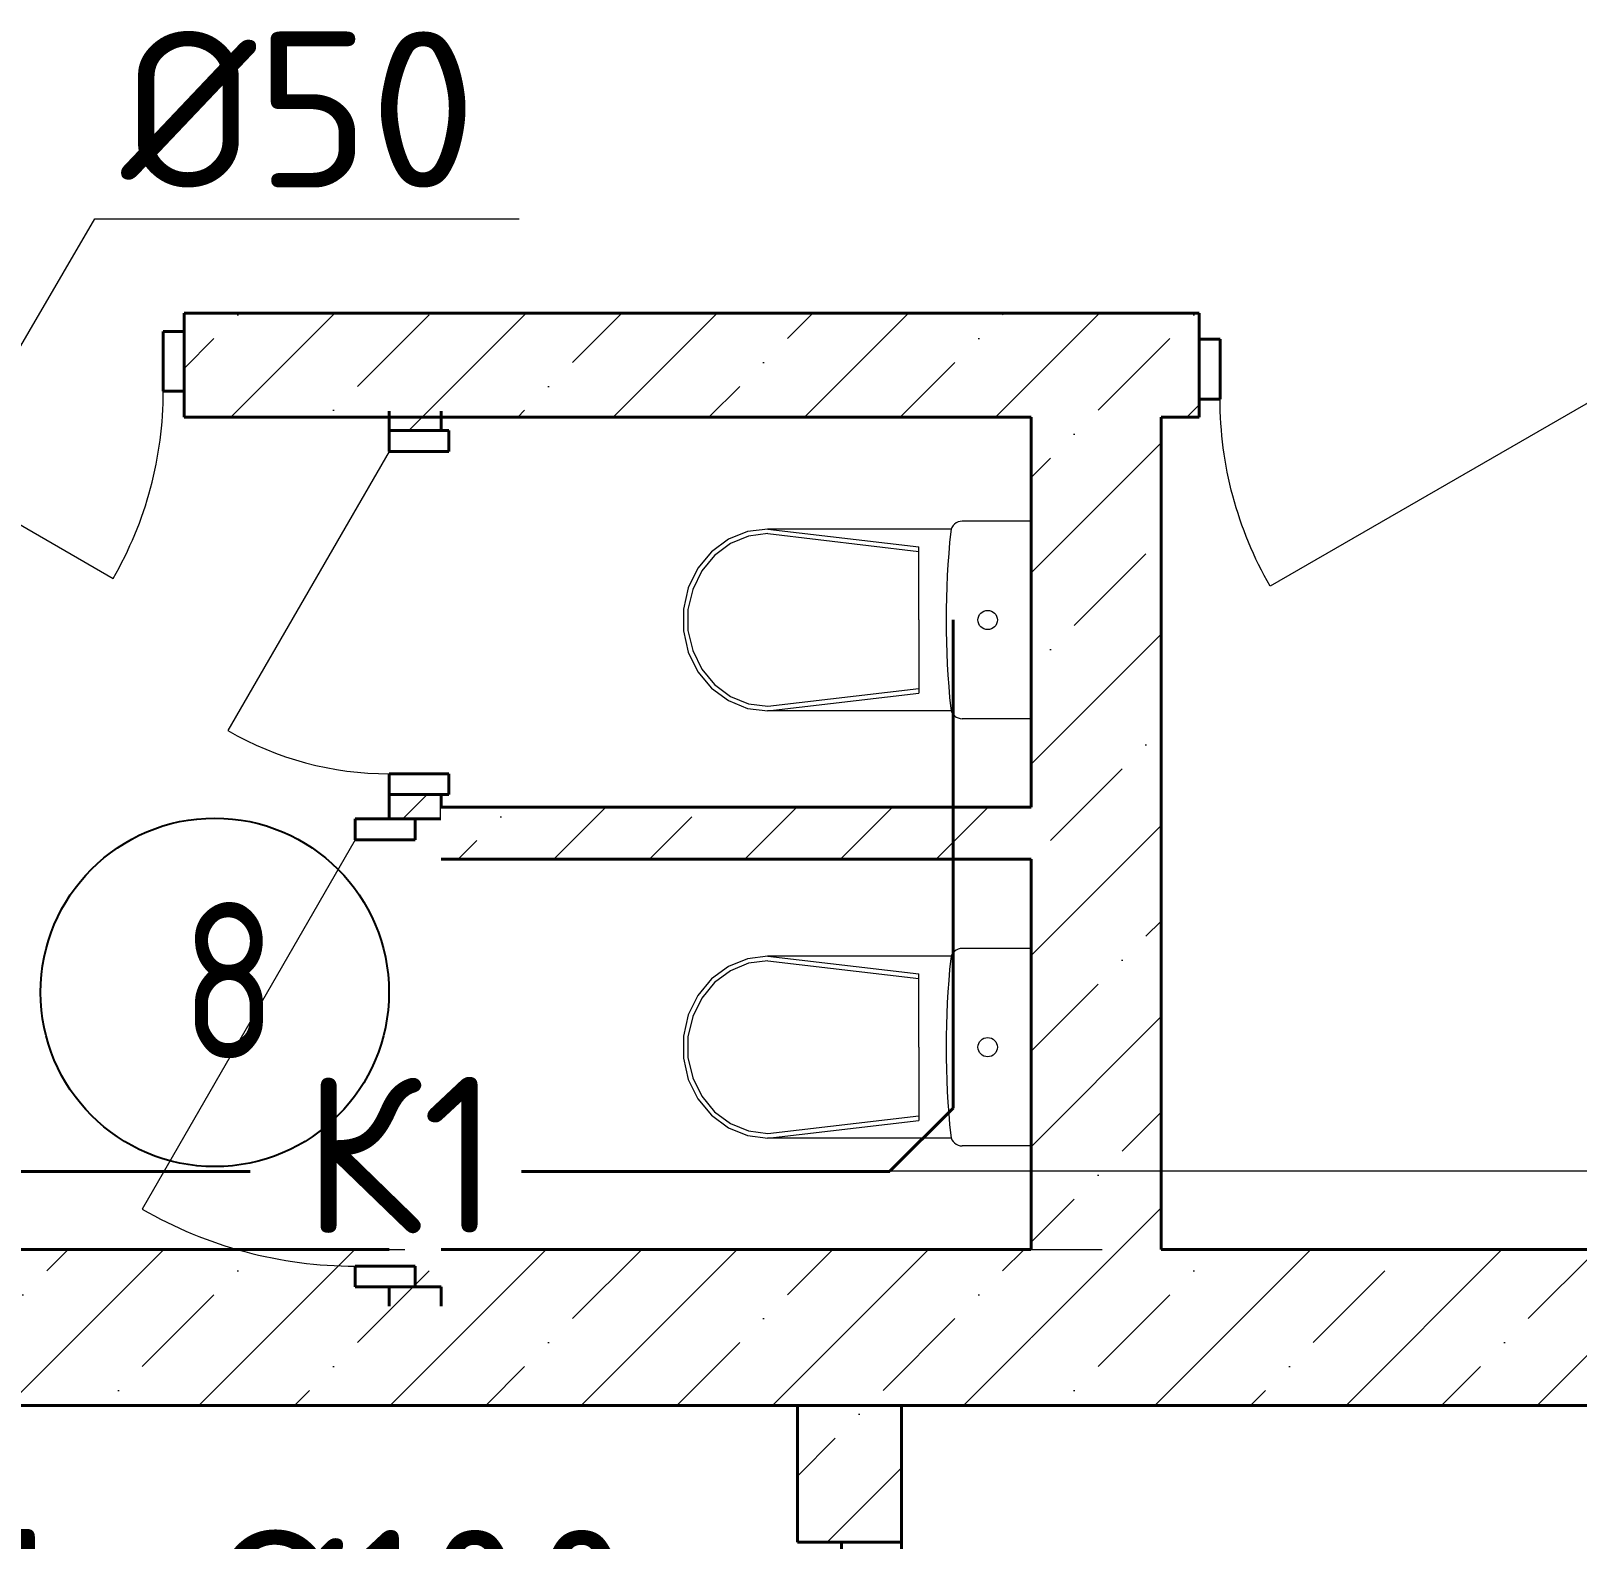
# Model space of a CAD drawing. Header units: feet. Extents: x -10410 to 374725, y -46422 to 88923.
# Drawn here: x 3095 to 6069, y 45079 to 47979 of the extents above; entities that cross this region are included whole.
import ezdxf
from ezdxf import colors
from ezdxf.entities.mleader import LeaderData, LeaderLine
from ezdxf.enums import TextEntityAlignment as Align
from ezdxf.math import Vec2, Vec3

# ---------------------------------------------------------------- set-up
doc = ezdxf.new("R2010")
doc.units = ezdxf.units.FT
doc.header["$MEASUREMENT"] = 0
doc.set_wipeout_variables(frame=1)
doc.linetypes.add('Wipeout_Contour', pattern=[1000, 0, -1000])
doc.linetypes.add('Штрихпунктирная', pattern=[670.277762, 352.777767, -176.388884, 0, -141.111112])
for name, color, linetype in [('Двери ArchiCAD', 7, 'Continuous'), ('Интерьер - Мебель', 7, 'Continuous'), ('Конструктив - Лестницы', 7, 'Continuous'), ('Конструктив - Стены Несущие', 7, 'Continuous'), ('Элемент Модели - Оси', 7, 'Continuous')]:
    doc.layers.add(name, color=color, linetype=linetype)
for name, color, linetype, lineweight in [('Двери ArchiCAD_Ном._пера__1', 7, 'Continuous', 20), ('Двери ArchiCAD_Ном._пера__21', 7, 'Continuous', 40), ('Двери ArchiCAD_Ном._пера__74', 255, 'Continuous', 0), ('Интерьер - Мебель_Ном._пера__2', 8, 'Continuous', 20), ('канализация', 30, 'Continuous', 40), ('Конструктив - Стены Несущие_Ном._пера__21', 7, 'Continuous', 40), ('Размер - Общий_Ном._пера__120', 7, 'Continuous', 5), ('Элемент Модели - Оси_Ном._пера__1', 7, 'Continuous', 20)]:
    doc.layers.add(name, color=color, linetype=linetype, lineweight=lineweight)
doc.layers.add('Конструктив - Стены Несущие_Ном._пера__170', color=7, linetype='Continuous', lineweight=5, true_color=0x9f9f00)
doc.layers.add('Элемент Модели - Оси_Ном._пера__94', color=7, linetype='Continuous', lineweight=5, true_color=0xdc4f00)
doc.styles.get("Standard").update_dxf_attribs({"font": 'isocpeur.ttf'})
doc.styles.add('СГЕНЕРИР_СТИЛЬ_1', font='arial.ttf')
pattern_1 = [(45, (0, 0), (-183.848, 183.848), []), (45, (-91.92, 91.92), (-183.848, 183.848), [195, -65, 0, -65])]

# ---------------------------------------------------------------- blocks, each defined once
blk = doc.blocks.new('Однопольная Дверь 18')
at = {"layer": 'Двери ArchiCAD_Ном._пера__1', "linetype": 'Continuous'}
blk.add_line((360, 0), (-263.5, 360), dxfattribs=at)
at = {"layer": 'Двери ArchiCAD_Ном._пера__21', "linetype": 'Continuous'}
for p, q in [((-400, 0), (-437, 0)), ((-360, 0), (-400, 0)), ((-400, 0), (-400, -115)), ((-400, 0), (-400, -115)), ((-360, -115), (-360, 0)), ((400, 0), (360, 0)), ((360, 0), (360, -115)), ((400, -115), (400, 0)), ((400, 0), (400, -115)), ((400, 0), (437, 0)), ((-400, -115), (-360, -115)), ((-400, -115), (-400, -200)), ((360, -115), (400, -115)), ((400, -115), (400, -200)), ((-400, -200), (-437, -200)), ((400, -200), (437, -200))]:
    blk.add_line(p, q, dxfattribs=at)
at = {"layer": 'Двери ArchiCAD_Ном._пера__74', "linetype": 'Continuous'}
blk.add_arc((360, 0), 720, 150, 180, dxfattribs=at)
blk = doc.blocks.new('Стена_13', base_point=(2900.1, 3393.1))
at = {"color": 254, "linetype": 'Wipeout_Contour', "lineweight": 0, "ltscale": 21090.105119}
blk.add_wipeout([(2800.1, 3393.1), (2800.1, 2837.3), (2885.1, 2837.3), (3000.1, 2837.3), (3000.1, 3393.1)], dxfattribs=at).dxf.layer = 'Конструктив - Стены Несущие'
at = {"layer": 'Конструктив - Стены Несущие_Ном._пера__170', "linetype": 'Continuous'}
h = blk.add_hatch(dxfattribs=at)
h.set_pattern_fill('ЖЕЛЕЗОБЕТОН', color=256, style=0, pattern_type=2)
h.set_pattern_definition(pattern_1)
h.paths.add_polyline_path([(2800.1, 3393.1), (2800.1, 2837.3), (2885.1, 2837.3), (3000.1, 2837.3), (3000.1, 3393.1)])
at = {"layer": 'Конструктив - Стены Несущие_Ном._пера__21', "linetype": 'Continuous'}
for p, q in [((2800.1, 2837.3), (2800.1, 2874.3)), ((3000.1, 2837.3), (3000.1, 2874.3))]:
    blk.add_line(p, q, dxfattribs=at)
at = {"layer": 'Конструктив - Стены Несущие_Ном._пера__21', "linetype": 'Continuous', "flags": 128}
for points in [[(2800.1, 3393.1), (2800.1, 2837.3)], [(3000.1, 3393.1), (2800.1, 3393.1)], [(3000.1, 2837.3), (3000.1, 3393.1)]]:
    blk.add_lwpolyline(points, dxfattribs=at)
at = {"layer": 'Двери ArchiCAD', "linetype": 'Continuous', "xscale": -1, "zscale": 1000, "rotation": 270}
blk.add_blockref('Однопольная Дверь 18', (3000.1, 2437.3), dxfattribs=at)
blk = doc.blocks.new('Стена_14', base_point=(0, 3400))
at = {"color": 254, "linetype": 'Wipeout_Contour', "lineweight": 0, "ltscale": 15708.797117}
blk.add_wipeout([(3249.6, 3100), (3249.6, 3400), (-300, 3400), (100, 3100)], dxfattribs=at).dxf.layer = 'Конструктив - Стены Несущие'
at = {"color": 254, "linetype": 'Wipeout_Contour', "lineweight": 0, "ltscale": 22854.352694}
blk.add_wipeout([(5800.3, 3100), (5800.3, 3400), (3499.6, 3400), (3499.6, 3100)], dxfattribs=at).dxf.layer = 'Конструктив - Стены Несущие'
at = {"layer": 'Конструктив - Стены Несущие_Ном._пера__170', "linetype": 'Continuous'}
h = blk.add_hatch(dxfattribs=at)
h.set_pattern_fill('ЖЕЛЕЗОБЕТОН', color=256, style=0, pattern_type=2)
h.set_pattern_definition(pattern_1)
h.paths.add_polyline_path([(3249.6, 3100), (3249.6, 3400), (-300, 3400), (100, 3100)])
h = blk.add_hatch(dxfattribs=at)
h.set_pattern_fill('ЖЕЛЕЗОБЕТОН', color=256, style=0, pattern_type=2)
h.set_pattern_definition(pattern_1)
h.paths.add_polyline_path([(5800.3, 3100), (5800.3, 3400), (3499.6, 3400), (3499.6, 3100)])
at = {"layer": 'Конструктив - Стены Несущие_Ном._пера__21', "linetype": 'Continuous', "flags": 128}
for points in [[(2014.8, 3400), (600, 3400)], [(3249.6, 3400), (2114.8, 3400)], [(5800.3, 3400), (3499.6, 3400)], [(100, 3100), (3249.6, 3100)], [(3499.6, 3100), (5800.3, 3100)]]:
    blk.add_lwpolyline(points, dxfattribs=at)
blk = doc.blocks.new('Однопольная Дверь 18_2')
at = {"layer": 'Двери ArchiCAD_Ном._пера__1', "linetype": 'Continuous'}
blk.add_line((360, 0), (-263.5, 360), dxfattribs=at)
at = {"layer": 'Двери ArchiCAD_Ном._пера__21', "linetype": 'Continuous'}
for p, q in [((-400, 50), (-437, 50)), ((-400, 50), (-400, 0)), ((400, 50), (400, 0)), ((400, 50), (437, 50)), ((-360, 0), (-400, 0)), ((-400, 0), (-400, -115)), ((-400, 0), (-400, -115)), ((-360, -115), (-360, 0)), ((400, 0), (360, 0)), ((360, 0), (360, -115)), ((400, -115), (400, 0)), ((400, 0), (400, -115)), ((-400, -115), (-360, -115)), ((-400, -115), (-400, -150)), ((360, -115), (400, -115)), ((400, -115), (400, -150)), ((-400, -150), (-437, -150)), ((400, -150), (437, -150))]:
    blk.add_line(p, q, dxfattribs=at)
at = {"layer": 'Двери ArchiCAD_Ном._пера__74', "linetype": 'Continuous'}
blk.add_arc((360, 0), 720, 150, 180, dxfattribs=at)
blk = doc.blocks.new('Однопольная Дверь 18_3')
at = {"layer": 'Двери ArchiCAD_Ном._пера__1', "linetype": 'Continuous'}
blk.add_line((360, 0), (-263.5, 360), dxfattribs=at)
at = {"layer": 'Двери ArchiCAD_Ном._пера__21', "linetype": 'Continuous'}
for p, q in [((-400, 35), (-437, 35)), ((-400, 0), (-400, 35)), ((400, 0), (400, 35)), ((400, 35), (437, 35)), ((-360, 0), (-400, 0)), ((-400, 0), (-400, -115)), ((-400, -115), (-400, 0)), ((-360, -115), (-360, 0)), ((400, 0), (360, 0)), ((360, 0), (360, -115)), ((400, -115), (400, 0)), ((400, -115), (400, 0)), ((-400, -115), (-360, -115)), ((-400, -165), (-400, -115)), ((360, -115), (400, -115)), ((400, -165), (400, -115)), ((-400, -165), (-437, -165)), ((400, -165), (437, -165))]:
    blk.add_line(p, q, dxfattribs=at)
at = {"layer": 'Двери ArchiCAD_Ном._пера__74', "linetype": 'Continuous'}
blk.add_arc((360, 0), 720, 150, 180, dxfattribs=at)
blk = doc.blocks.new('Стена_16', base_point=(500, 5100))
at = {"color": 254, "linetype": 'Wipeout_Contour', "lineweight": 0, "ltscale": 46316.582789}
blk.add_wipeout([(1620.6, 5050), (1620.6, 5000), (3573.1, 5000), (3573.1, 5035), (3573.1, 5150), (3573.1, 5200), (1620.6, 5200), (1620.6, 5165)], dxfattribs=at).dxf.layer = 'Конструктив - Стены Несущие'
at = {"layer": 'Конструктив - Стены Несущие_Ном._пера__170', "linetype": 'Continuous'}
h = blk.add_hatch(dxfattribs=at)
h.set_pattern_fill('ЖЕЛЕЗОБЕТОН', color=256, style=0, pattern_type=2)
h.set_pattern_definition(pattern_1)
h.paths.add_polyline_path([(1620.6, 5050), (1620.6, 5000), (3573.1, 5000), (3573.1, 5035), (3573.1, 5150), (3573.1, 5200), (1620.6, 5200), (1620.6, 5165)])
at = {"layer": 'Конструктив - Стены Несущие_Ном._пера__21', "linetype": 'Continuous'}
for p, q in [((1620.6, 5200), (1657.6, 5200)), ((1620.6, 5165), (1620.6, 5200)), ((3573.1, 5200), (3536.1, 5200)), ((3573.1, 5200), (3573.1, 5150)), ((3573.1, 5200), (3573.1, 5150)), ((1620.6, 5050), (1620.6, 5165)), ((3573.1, 5150), (3573.1, 5035)), ((1620.6, 5000), (1620.6, 5050)), ((1620.6, 5000), (1620.6, 5050)), ((3573.1, 5035), (3573.1, 5000)), ((1620.6, 5000), (1657.6, 5000)), ((3573.1, 5000), (3536.1, 5000))]:
    blk.add_line(p, q, dxfattribs=at)
at = {"layer": 'Конструктив - Стены Несущие_Ном._пера__21', "linetype": 'Continuous', "flags": 128}
for points in [[(3573.1, 5200), (1620.6, 5200)], [(1620.6, 5000), (3249.6, 5000)], [(3499.6, 5000), (3573.1, 5000)]]:
    blk.add_lwpolyline(points, dxfattribs=at)
at = {"layer": 'Двери ArchiCAD', "linetype": 'Continuous', "zscale": 1000, "rotation": 180}
blk.add_blockref('Однопольная Дверь 18_2', (1220.6, 5050), dxfattribs=at)
at = {"layer": 'Двери ArchiCAD', "linetype": 'Continuous', "xscale": -1, "zscale": 1000, "rotation": 180}
blk.add_blockref('Однопольная Дверь 18_3', (3973.1, 5035), dxfattribs=at)
blk = doc.blocks.new('Стена_20', base_point=(3374.6, 3100))
at = {"color": 254, "linetype": 'Wipeout_Contour', "lineweight": 0, "ltscale": 21232.498063}
blk.add_wipeout([(3499.6, 3100), (3499.6, 5000), (3249.6, 5000), (3249.6, 3100)], dxfattribs=at).dxf.layer = 'Конструктив - Стены Несущие'
at = {"layer": 'Конструктив - Стены Несущие_Ном._пера__170', "linetype": 'Continuous'}
h = blk.add_hatch(dxfattribs=at)
h.set_pattern_fill('ЖЕЛЕЗОБЕТОН', color=256, style=0, pattern_type=2)
h.set_pattern_definition(pattern_1)
h.paths.add_polyline_path([(3499.6, 3100), (3499.6, 5000), (3249.6, 5000), (3249.6, 3100)])
at = {"layer": 'Конструктив - Стены Несущие_Ном._пера__21', "linetype": 'Continuous', "flags": 128}
for points in [[(3249.6, 5000), (3249.6, 4250.2)], [(3499.6, 3400), (3499.6, 5000)], [(3249.6, 4150.2), (3249.6, 3400)], [(3249.6, 3100), (3499.6, 3100)]]:
    blk.add_lwpolyline(points, dxfattribs=at)
blk = doc.blocks.new('Однопольная Дверь 18_5')
at = {"layer": 'Двери ArchiCAD_Ном._пера__1', "linetype": 'Continuous'}
blk.add_line((310, 0), (-226.9, 310), dxfattribs=at)
at = {"layer": 'Двери ArchiCAD_Ном._пера__21', "linetype": 'Continuous'}
for p, q in [((-350, 0), (-387, 0)), ((-310, 0), (-350, 0)), ((-350, 0), (-350, -115)), ((-350, 0), (-350, -100)), ((-310, -115), (-310, 0)), ((350, 0), (310, 0)), ((310, 0), (310, -115)), ((350, -115), (350, 0)), ((350, 0), (350, -100)), ((350, 0), (387, 0)), ((-350, -100), (-387, -100)), ((-350, -115), (-310, -115)), ((310, -115), (350, -115)), ((350, -100), (387, -100))]:
    blk.add_line(p, q, dxfattribs=at)
at = {"layer": 'Двери ArchiCAD_Ном._пера__74', "linetype": 'Continuous'}
blk.add_arc((310, 0), 620, 150, 180, dxfattribs=at)
blk = doc.blocks.new('Однопольная Дверь 18_6')
at = {"layer": 'Двери ArchiCAD_Ном._пера__1', "linetype": 'Continuous'}
blk.add_line((410, 0), (-300.1, 410), dxfattribs=at)
at = {"layer": 'Двери ArchiCAD_Ном._пера__21', "linetype": 'Continuous'}
for p, q in [((-410, 0), (-450, 0)), ((-450, 0), (-450, -115)), ((-410, -115), (-410, 0)), ((450, 0), (410, 0)), ((410, 0), (410, -115)), ((450, -115), (450, 0)), ((-450, -65), (-487, -65)), ((-450, -115), (-450, -65)), ((450, -115), (450, -65)), ((450, -65), (487, -65)), ((-450, -115), (-410, -115)), ((-450, -165), (-450, -115)), ((410, -115), (450, -115)), ((450, -165), (450, -115)), ((-450, -165), (-487, -165)), ((450, -165), (487, -165))]:
    blk.add_line(p, q, dxfattribs=at)
at = {"layer": 'Двери ArchiCAD_Ном._пера__74', "linetype": 'Continuous'}
blk.add_arc((410, 0), 820, 150, 180, dxfattribs=at)
blk = doc.blocks.new('Стена_21', base_point=(2064.8, 3400))
at = {"layer": 'Конструктив - Стены Несущие_Ном._пера__21', "linetype": 'Continuous'}
for p, q in [((2014.8, 3327.7), (2014.8, 3290.7)), ((2064.8, 3327.7), (2014.8, 3327.7)), ((2114.8, 3327.7), (2064.8, 3327.7)), ((2114.8, 3327.7), (2064.8, 3327.7)), ((2114.8, 3327.7), (2114.8, 3290.7))]:
    blk.add_line(p, q, dxfattribs=at)
at = {"color": 254, "linetype": 'Wipeout_Contour', "lineweight": 0, "ltscale": 21591.86947}
blk.add_wipeout([(2114.8, 5000), (2014.8, 5000), (2014.8, 4974.4), (2114.8, 4974.4)], dxfattribs=at).dxf.layer = 'Конструктив - Стены Несущие'
at = {"color": 254, "linetype": 'Wipeout_Contour', "lineweight": 0, "ltscale": 23609.448293}
blk.add_wipeout([(2014.8, 4274.4), (2014.8, 4227.7), (2064.8, 4227.7), (2114.8, 4227.7), (2114.8, 4274.4)], dxfattribs=at).dxf.layer = 'Конструктив - Стены Несущие'
at = {"layer": 'Конструктив - Стены Несущие_Ном._пера__170', "linetype": 'Continuous'}
h = blk.add_hatch(dxfattribs=at)
h.set_pattern_fill('ЖЕЛЕЗОБЕТОН', color=256, style=0, pattern_type=2)
h.set_pattern_definition(pattern_1)
h.paths.add_polyline_path([(2114.8, 5000), (2014.8, 5000), (2014.8, 4974.4), (2114.8, 4974.4)])
h = blk.add_hatch(dxfattribs=at)
h.set_pattern_fill('ЖЕЛЕЗОБЕТОН', color=256, style=0, pattern_type=2)
h.set_pattern_definition(pattern_1)
h.paths.add_polyline_path([(2014.8, 4274.4), (2014.8, 4227.7), (2064.8, 4227.7), (2114.8, 4227.7), (2114.8, 4274.4)])
at = {"layer": 'Конструктив - Стены Несущие_Ном._пера__21', "linetype": 'Continuous'}
for p, q in [((2014.8, 4974.4), (2014.8, 5011.4)), ((2114.8, 4974.4), (2114.8, 5011.4)), ((2014.8, 4974.4), (2114.8, 4974.4)), ((2014.8, 4274.4), (2014.8, 4237.4)), ((2014.8, 4274.4), (2114.8, 4274.4)), ((2014.8, 4227.7), (2014.8, 4264.7)), ((2114.8, 4274.4), (2114.8, 4237.4)), ((2114.8, 4227.7), (2114.8, 4264.7)), ((2064.8, 4227.7), (2014.8, 4227.7)), ((2114.8, 4227.7), (2064.8, 4227.7)), ((2114.8, 4227.7), (2064.8, 4227.7))]:
    blk.add_line(p, q, dxfattribs=at)
at = {"layer": 'Конструктив - Стены Несущие_Ном._пера__21', "linetype": 'Continuous', "flags": 128}
for points in [[(2114.8, 5000), (2014.8, 5000)], [(2014.8, 5000), (2014.8, 4974.4)], [(2114.8, 4974.4), (2114.8, 5000)], [(2014.8, 4274.4), (2014.8, 4227.7)], [(2114.8, 4250.2), (2114.8, 4274.4)]]:
    blk.add_lwpolyline(points, dxfattribs=at)
at = {"layer": 'Двери ArchiCAD', "linetype": 'Continuous', "zscale": 1000, "rotation": 90}
for name, p in [('Однопольная Дверь 18_5', (2014.8, 4624.4)), ('Однопольная Дверь 18_6', (1949.8, 3777.7))]:
    blk.add_blockref(name, p, dxfattribs=at)
blk = doc.blocks.new('Стена_24', base_point=(2064.8, 4200.2))
at = {"color": 254, "linetype": 'Wipeout_Contour', "lineweight": 0, "ltscale": 20026.30225}
blk.add_wipeout([(2114.8, 4150.2), (3249.6, 4150.2), (3249.6, 4250.2), (2114.8, 4250.2)], dxfattribs=at).dxf.layer = 'Конструктив - Стены Несущие'
at = {"layer": 'Конструктив - Стены Несущие_Ном._пера__170', "linetype": 'Continuous'}
h = blk.add_hatch(dxfattribs=at)
h.set_pattern_fill('ЖЕЛЕЗОБЕТОН', color=256, style=0, pattern_type=2)
h.set_pattern_definition(pattern_1)
h.paths.add_polyline_path([(2114.8, 4150.2), (3249.6, 4150.2), (3249.6, 4250.2), (2114.8, 4250.2)])
at = {"layer": 'Конструктив - Стены Несущие_Ном._пера__21', "linetype": 'Continuous', "flags": 128}
for points in [[(3249.6, 4250.2), (2114.8, 4250.2)], [(2114.8, 4150.2), (3249.6, 4150.2)]]:
    blk.add_lwpolyline(points, dxfattribs=at)
blk = doc.blocks.new('Символ Унитаза 18')
at = {"layer": 'Интерьер - Мебель_Ном._пера__2', "linetype": 'Continuous'}
for p, q in [((0, 0), (0, 380)), ((0, 380), (132.4, 380)), ((153.6, 364.9), (506.8, 364.9)), ((506.3, 364.9), (215.7, 330.9)), ((545.4, 360), (506.3, 364.9)), ((582.3, 345.1), (545.4, 360)), ((506.3, 356), (215.7, 322)), ((215.7, 190), (215.7, 330.9)), ((543.3, 351.2), (506.3, 356)), ((578.2, 337), (543.3, 351.2)), ((608.9, 314.3), (578.2, 337)), ((614.8, 321.1), (582.3, 345.1)), ((633.6, 284.3), (608.9, 314.3)), ((641, 289.5), (614.8, 321.1)), ((650.9, 248.9), (633.6, 284.3)), ((659.4, 252.1), (641, 289.5)), ((659.9, 210), (650.9, 248.9)), ((668.8, 211.1), (659.4, 252.1)), ((659.9, 170), (659.9, 210)), ((668.8, 168.9), (668.8, 211.1)), ((215.7, 190), (215.7, 49.1)), ((650.9, 131.1), (659.9, 170)), ((659.4, 127.9), (668.8, 168.9)), ((633.6, 95.7), (650.9, 131.1)), ((641, 90.5), (659.4, 127.9)), ((608.9, 65.7), (633.6, 95.7)), ((614.8, 58.9), (641, 90.5)), ((578.2, 43), (608.9, 65.7)), ((506.3, 24), (215.7, 58)), ((506.3, 15.1), (215.7, 49.1)), ((543.3, 28.8), (578.2, 43)), ((545.4, 20), (582.3, 34.9)), ((582.3, 34.9), (614.8, 58.9)), ((153.8, 15.1), (506.8, 15.1)), ((506.3, 24), (543.3, 28.8)), ((506.3, 15.1), (545.4, 20)), ((0, 0), (132.4, 0))]:
    blk.add_line(p, q, dxfattribs=at)
for centre, major_axis, start_param, end_param in [((132.4, 357.9), (22.3, 0), 0.100415, 1.570796), ((-1479.8, 190), (1643.4, 0), 6.178217, 6.388032), ((132.4, 22.1), (22.3, 0), 4.712389, 6.173785)]:
    blk.add_ellipse(centre, major_axis=major_axis, ratio=0.989247, start_param=start_param, end_param=end_param, dxfattribs=at)
blk.add_ellipse((83.6, 190), major_axis=(18.7, 0), ratio=0.989247, dxfattribs=at)
blk = doc.blocks.new('Стандартный Маркер Сетки_2')
at = {"layer": 'Элемент Модели - Оси_Ном._пера__94', "linetype": 'Штрихпунктирная'}
blk.add_line((1000, 0), (17700, 0), dxfattribs=at)
at = {"layer": 'Элемент Модели - Оси_Ном._пера__1', "style": 'СГЕНЕРИР_СТИЛЬ_1'}
blk.add_attdef('AC_MarkerText_1', text='', height=350, dxfattribs=at).set_placement((-500, 20.0005), align=Align.MIDDLE_CENTER)

msp = doc.modelspace()

# ---------------------------------------------------------------- linework, layer by layer
at = {"layer": 'канализация'}
msp.add_line((4868.85012, 45907.54332), (4868.92173, 45907.61513), dxfattribs=at)

# ---------------------------------------------------------------- block references
at = {"layer": 'Конструктив - Стены Несущие'}
for name, p in [('Стена_16', (2269.27818, 47335.78944)), ('Стена_13', (4669.34457, 45628.82194))]:
    msp.add_blockref(name, p, dxfattribs=at)

# ---------------------------------------------------------------- next in the draw order: block references
msp.add_blockref('Стена_14', (1769.27818, 45635.75029), dxfattribs=at)

# ---------------------------------------------------------------- next in the draw order: linework, layer by layer
at = {"layer": 'канализация'}
for p, q in [((4868.85012, 45907.54332), (4747.53155, 45785.88839)), ((4747.39383, 45785.75029), (4038.868, 45785.75029)), ((4451.52124, 45785.75029), (4747.39383, 45785.75029)), ((4747.53155, 45785.88839), (4747.39383, 45785.75029))]:
    msp.add_line(p, q, dxfattribs=at)

# ---------------------------------------------------------------- next in the draw order: block references
at = {"layer": 'Конструктив - Стены Несущие'}
for name, p in [('Стена_21', (3834.12074, 45635.75029)), ('Стена_20', (5143.92173, 45335.75029))]:
    msp.add_blockref(name, p, dxfattribs=at)

# ---------------------------------------------------------------- next in the draw order: linework, layer by layer
at = {"layer": 'канализация', "color": 1, "lineweight": 5}
for p, q in [((3517.04544, 45785.80174), (961.60411, 45785.80174)), ((19969.04062, 45785.80174), (4038.868, 45785.80174))]:
    msp.add_line(p, q, dxfattribs=at)
at = {"layer": 'канализация'}
msp.add_line((3517.04544, 45785.75029), (2778.9503, 45785.75029), dxfattribs=at)
at = {"layer": 'Конструктив - Лестницы', "color": 161, "linetype": 'Continuous', "lineweight": 25, "true_color": 0x78aaff}
msp.add_circle((3448.86885, 46129.92573), 335.02577, dxfattribs=at)

# ---------------------------------------------------------------- next in the draw order: block references
at = {"layer": 'Интерьер - Мебель', "color": 214, "linetype": 'Continuous', "lineweight": 20, "zscale": 1000, "rotation": 180}
for p in [(5018.92173, 47035.89302), (5018.92173, 46214.56526)]:
    msp.add_blockref('Символ Унитаза 18', p, dxfattribs=at)
at = {"layer": 'Конструктив - Стены Несущие'}
msp.add_blockref('Стена_24', (3834.12074, 46435.91712), dxfattribs=at)
at = {"layer": 'Элемент Модели - Оси', "color": 8, "linetype": 'Continuous', "lineweight": 20, "zscale": 1000}
msp.add_blockref('Стандартный Маркер Сетки_2', (-2230.72182, 45635.75029), dxfattribs=at)

# ---------------------------------------------------------------- next in the draw order: texts
at = {"layer": 'канализация', "insert": (3617.04544, 45666.67212), "char_height": 300, "width": 321.8225596, "attachment_point": 7}
msp.add_mtext('\\A1;К1', dxfattribs=at)
at = {"layer": 'Размер - Общий_Ном._пера__120', "linetype": 'Continuous', "insert": (3384.86847, 46002.65335), "char_height": 300, "attachment_point": 7}
msp.add_mtext('\\A1;{\\FCS_Gost2304.shx;8}', dxfattribs=at)

# ---------------------------------------------------------------- next in the draw order: leaders
at = {"layer": 'канализация', "lineweight": 5}
ml = msp.add_multileader_mtext('Standard', dxfattribs=at)
ml.set_content('Пр.%%C100', color=256)
ml.set_leader_properties(lineweight=5)
ml.build(insert=Vec2(0, 0))
ml.multileader.update_dxf_attribs({"text_left_attachment_type": 6, "text_right_attachment_type": 6, "dogleg_length": 0.36, "arrow_head_size": 50})
ctx = ml.context
ctx.base_point, ctx.char_height, ctx.arrow_head_size, ctx.landing_gap_size, ctx.plane_origin = Vec3(2822.44748, 44706.2141), 300, 50, 50, Vec3(1759.34869, 45998.26577)
ctx.left_attachment, ctx.right_attachment = 6, 6
notes = []
notes.append((ctx, [(1, (1, 1, 0), (2822.08748, 44706.2141), (1, 0), 0.36, [(0, [(2397.58942, 45783.77638)], 0, [])])]))
ctx.mtext.insert, ctx.mtext.width, ctx.mtext.flow_direction = Vec3(2872.44748, 45096.2141), 785.9034504, 5
for ctx, leaders in notes:
    for number, flags, end, landing, length, lines in leaders:
        leader = LeaderData()
        leader.index, (leader.has_last_leader_line, leader.has_dogleg_vector, leader.attachment_direction) = number, flags
        leader.last_leader_point, leader.dogleg_vector, leader.dogleg_length = Vec3(end), Vec3(landing), length
        for number, points, colour, breaks in lines:
            line = LeaderLine()
            line.index, line.vertices, line.color, line.breaks = number, Vec3.list(points), colors.encode_raw_color(colour), breaks
            leader.lines.append(line)
        ctx.leaders.append(leader)

# ---------------------------------------------------------------- next in the draw order: linework, layer by layer
at = {"layer": 'канализация'}
msp.add_line((4868.92173, 46845.89307), (4868.92173, 45907.61513), dxfattribs=at)

# ---------------------------------------------------------------- next in the draw order: leaders
at = {"layer": 'канализация', "lineweight": 5}
ml = msp.add_multileader_mtext('Standard', dxfattribs=at)
ml.set_content('%%C50', color=256)
ml.set_leader_properties(lineweight=5)
ml.build(insert=Vec2(0, 0))
ml.multileader.update_dxf_attribs({"text_left_attachment_type": 6, "text_right_attachment_type": 6, "dogleg_length": 0.36, "arrow_head_size": 50})
ctx = ml.context
ctx.base_point, ctx.char_height, ctx.arrow_head_size, ctx.landing_gap_size, ctx.plane_origin = Vec3(3218.65783, 47617.53003), 300, 50, 50, Vec3(2155.55904, 48909.5817)
ctx.left_attachment, ctx.right_attachment = 6, 6
notes = []
notes.append((ctx, [(1, (1, 1, 0), (3218.29783, 47617.53003), (1, 0), 0.36, [(0, [(2496.10705, 46381.50832)], 0, [])])]))
ctx.mtext.insert, ctx.mtext.width, ctx.mtext.flow_direction = Vec3(3268.65783, 47977.53003), 785.9034504, 5
for ctx, leaders in notes:
    for number, flags, end, landing, length, lines in leaders:
        leader = LeaderData()
        leader.index, (leader.has_last_leader_line, leader.has_dogleg_vector, leader.attachment_direction) = number, flags
        leader.last_leader_point, leader.dogleg_vector, leader.dogleg_length = Vec3(end), Vec3(landing), length
        for number, points, colour, breaks in lines:
            line = LeaderLine()
            line.index, line.vertices, line.color, line.breaks = number, Vec3.list(points), colors.encode_raw_color(colour), breaks
            leader.lines.append(line)
        ctx.leaders.append(leader)

doc.saveas('drawing.dxf')
